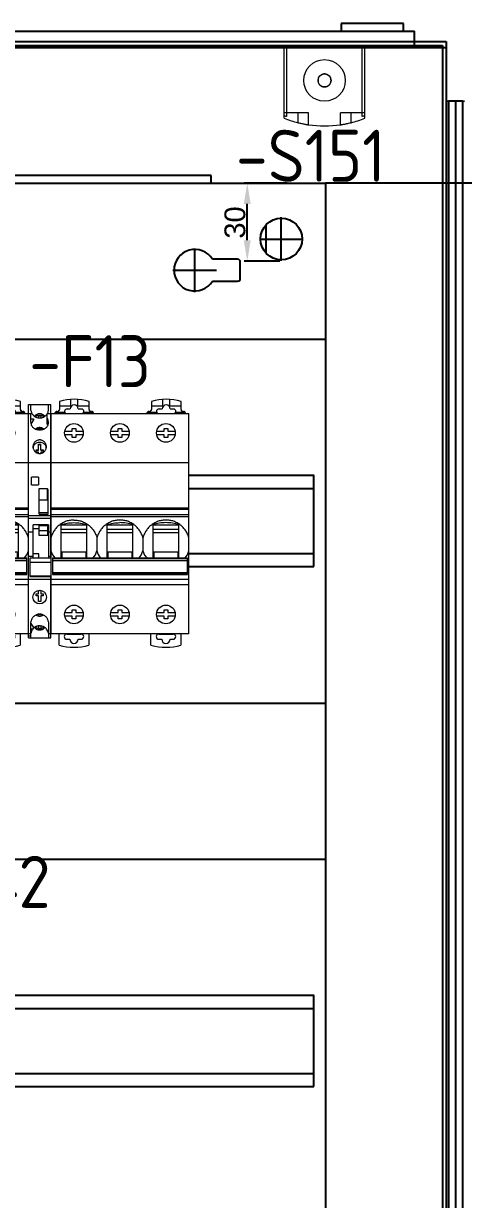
# Model space of a CAD drawing. Header units: millimetres. Extents: x 42151 to 59780, y 37376 to 44547.
# Drawn here: x 47636.3 to 47805.6, y 43553.8 to 44006.1 of the extents above; entities that cross this region are included whole.
import ezdxf
from ezdxf.enums import TextEntityAlignment as Align

# ---------------------------------------------------------------- set-up
doc = ezdxf.new("R2010")
doc.units = ezdxf.units.MM
doc.set_wipeout_variables(frame=1)
doc.layers.add('! NO PLOT !', color=7, linetype='Continuous', true_color=0xff75dd, plot=False)
doc.layers.add('000-PI-Oprema', color=30, linetype='Continuous', lineweight=5)
for name, color, linetype in [('000-PI-ORMAR', 2, 'Continuous'), ('000-PI_TEXT', 7, 'Continuous'), ('002-PI-Kabelska kanalica', 150, 'Continuous'), ('004-PI-DIN Šina', 3, 'Continuous'), ('SI-Ormari', 51, 'Continuous')]:
    doc.layers.add(name, color=color, linetype=linetype)
doc.styles.add('PI0', font='isocpeur.ttf', dxfattribs={"width": 0.9})
doc.styles.get("Standard").update_dxf_attribs({"font": 'arial.ttf'})
doc.dimstyles.new('ISO-25-lb', dxfattribs={"dimtxt": 8, "dimasz": 8, "dimexe": 1.25, "dimexo": 0.625, "dimtad": 1, "dimtxsty": 'Standard', "dimcen": 5, "dimadec": 0, "dimazin": 0, "dimtfac": 1, "dimtmove": 0, "dimatfit": 3, "dimfxl": 1, "dimarcsym": 0})

# ---------------------------------------------------------------- blocks, each defined once
blk = doc.blocks.new('2000x800_montazna ploca')
at = {"layer": '! NO PLOT !'}
for p, q in [((-3651.67, 1616.29), (-3651.67, 1633.09)), ((-3657.67, 1629.98), (-3657.67, 1619.4)), ((-3660.07, 1624.69), (-3643.27, 1624.69)), ((-3684.97, 1604.29), (-3684.97, 1621.09)), ((-3668.47, 1616.89), (-3678.16, 1616.89)), ((-3667.47, 1609.49), (-3667.47, 1615.89)), ((-3693.37, 1612.69), (-3676.57, 1612.69)), ((-3678.16, 1608.49), (-3668.47, 1608.49))]:
    blk.add_line(p, q, dxfattribs=at)
blk.add_circle((-3651.67, 1624.69), 8, dxfattribs=at)
for centre, radius, start, end in [((-3684.97, 1612.69), 8, 31.6682, 328.3318), ((-3668.47, 1615.89), 1, 0, 90), ((-3668.47, 1609.49), 1, 270, 0)]:
    blk.add_arc(centre, radius, start, end, dxfattribs=at)
at = {"layer": '000-PI-ORMAR'}
for p, q in [((-3678.67, 1649.19), (-4289.67, 1649.19)), ((-3678.67, 1646.19), (-3678.67, 1649.19)), ((-3678.67, 1646.19), (-3634.67, 1646.19)), ((-3634.67, 1646.19), (-3634.67, -243.81))]:
    blk.add_line(p, q, dxfattribs=at)
blk = doc.blocks.new('*U90')
at = {"layer": '002-PI-Kabelska kanalica'}
for p, q in [((80, -100), (80, 1630)), ((-20, -100), (80, -100))]:
    blk.add_line(p, q, dxfattribs=at)
blk = doc.blocks.new('*U137')
at = {"layer": '002-PI-Kabelska kanalica'}
for p, q in [((-20, 519), (40, 519)), ((-20, -100), (-20, 519)), ((40, -100), (40, 519))]:
    blk.add_line(p, q, dxfattribs=at)
blk = doc.blocks.new('*D100')
at = {"layer": '! NO PLOT !', "color": 0, "linetype": 'Continuous', "lineweight": -2, "ltscale": 0.25, "transparency": 16777216}
for p, q in [((47737.82, 43944.75), (47721.17, 43944.75)), ((47722.42, 43922.75), (47722.42, 43936.75)), ((47734.9, 43914.75), (47721.17, 43914.75))]:
    blk.add_line(p, q, dxfattribs=at)
at = {"layer": '! NO PLOT !', "color": 0, "ltscale": 0.25, "transparency": 16777216}
for points in [[(47721.08, 43936.75), (47723.75, 43936.75), (47722.42, 43944.75)], [(47721.08, 43922.75), (47723.75, 43922.75), (47722.42, 43914.75)]]:
    blk.add_solid(points, dxfattribs=at)
at = {"layer": 'Defpoints', "color": 0, "ltscale": 0.25, "transparency": 16777216}
for p in [(47722.42, 43944.75), (47738.44, 43944.75), (47735.53, 43914.75)]:
    blk.add_point(p, dxfattribs=at)
at = {"layer": '! NO PLOT !', "color": 0, "ltscale": 0.25, "transparency": 16777216, "insert": (47717.7, 43929.61), "char_height": 8, "attachment_point": 5, "rotation": 90}
blk.add_mtext('30', dxfattribs=at)
blk = doc.blocks.new('*U134')
at = {"layer": '004-PI-DIN Šina'}
blk.add_lwpolyline([(610, -17.5), (610, 17.5), (0, 17.5), (0, -17.5)], close=True, dxfattribs=at)
for points in [[(0, 12.5), (610, 12.5)], [(0, -12.5), (610, -12.5)]]:
    blk.add_lwpolyline(points, dxfattribs=at)
blk = doc.blocks.new('SZ 2500460')
at = {"layer": '000-PI-Oprema'}
for p, q in [((-15.5, -27.14), (-15.5, -0.1)), ((15.5, -0.1), (-15.5, -0.1)), ((-14.5, -25.1), (-14.5, -0.1)), ((14.5, -25.1), (14.5, -0.1)), ((15.5, -27.14), (15.5, -0.1)), ((-6.2, -25.1), (-15.5, -25.1)), ((-14.5, -26.45), (-14.5, -25.1)), ((-10.2, -28.84), (-10.2, -25.1)), ((-6.2, -29.64), (-6.2, -25.1)), ((15.5, -25.1), (6.2, -25.1)), ((6.2, -29.64), (6.2, -25.1)), ((10.2, -28.84), (10.2, -25.1)), ((14.5, -26.45), (14.5, -25.1))]:
    blk.add_line(p, q, dxfattribs=at)
for points in [[(0, -15.1), (0.22, -15.09), (0.43, -15.06), (0.65, -15.01), (0.86, -14.95), (1.06, -14.87), (1.25, -14.77), (1.43, -14.65), (1.61, -14.52), (1.77, -14.37), (1.92, -14.21), (2.05, -14.03), (2.17, -13.85), (2.27, -13.66), (2.35, -13.46), (2.41, -13.25), (2.46, -13.03), (2.49, -12.82), (2.5, -12.6), (2.49, -12.38), (2.46, -12.17), (2.41, -11.95), (2.35, -11.74), (2.27, -11.54), (2.17, -11.35), (2.05, -11.17), (1.92, -10.99), (1.77, -10.83), (1.61, -10.68), (1.43, -10.55), (1.25, -10.43), (1.06, -10.33), (0.86, -10.25), (0.65, -10.19), (0.43, -10.14), (0.22, -10.11), (0, -10.1), (-0.22, -10.11), (-0.43, -10.14), (-0.65, -10.19), (-0.86, -10.25), (-1.06, -10.33), (-1.25, -10.43), (-1.43, -10.55), (-1.61, -10.68), (-1.77, -10.83), (-1.92, -10.99), (-2.05, -11.17), (-2.17, -11.35), (-2.27, -11.54), (-2.35, -11.74), (-2.41, -11.95), (-2.46, -12.17), (-2.49, -12.38), (-2.5, -12.6), (-2.49, -12.82), (-2.46, -13.03), (-2.41, -13.25), (-2.35, -13.46), (-2.27, -13.66), (-2.17, -13.85), (-2.05, -14.03), (-1.92, -14.21), (-1.77, -14.37), (-1.61, -14.52), (-1.43, -14.65), (-1.25, -14.77), (-1.06, -14.87), (-0.86, -14.95), (-0.65, -15.01), (-0.43, -15.06), (-0.22, -15.09), (0, -15.1)], [(-15.5, -26.12), (-15.49, -26.12), (-15.45, -26.12), (-15.39, -26.14), (-15.31, -26.16), (-15.21, -26.19), (-15.09, -26.23), (-14.96, -26.28), (-14.81, -26.33), (-14.66, -26.39), (-14.5, -26.45)], [(14.5, -26.45), (14.67, -26.38), (14.85, -26.32), (15.01, -26.26), (15.15, -26.21), (15.27, -26.17), (15.38, -26.14), (15.44, -26.12), (15.49, -26.12), (15.5, -26.12)], [(-10.2, -28.84), (-9.87, -28.92), (-9.53, -29), (-9.19, -29.08), (-8.86, -29.15), (-8.55, -29.22), (-8.25, -29.28), (-7.95, -29.34), (-7.67, -29.39), (-7.42, -29.44), (-7.19, -29.48), (-6.97, -29.52), (-6.78, -29.55), (-6.62, -29.58), (-6.48, -29.6), (-6.37, -29.61), (-6.29, -29.63), (-6.22, -29.64), (-6.2, -29.64)], [(6.2, -29.64), (6.21, -29.64), (6.25, -29.63), (6.32, -29.62), (6.42, -29.61), (6.54, -29.59), (6.69, -29.56), (6.86, -29.54), (7.06, -29.5), (7.27, -29.47), (7.5, -29.42), (7.76, -29.38), (8.03, -29.32), (8.32, -29.27), (8.61, -29.21), (8.93, -29.14), (9.25, -29.07), (9.72, -28.96), (10.2, -28.84)]]:
    blk.add_lwpolyline(points, dxfattribs=at)
for radius in [8, 2.5]:
    blk.add_circle((0, -12.6), radius, dxfattribs=at)
for start, end in [(248.3431, 255.9448), (284.0552, 291.6569), (261.511, 278.489)]:
    blk.add_arc((0, 11.9), 42, start, end, dxfattribs=at)
blk = doc.blocks.new('A9A26909 - aux cont')
at = {"layer": '000-PI-Oprema'}
for p, q in [((46800.62, 46685.92), (46802.12, 46687.42)), ((46801.31, 46688.82), (46802.12, 46687.42)), ((46801.87, 46665.09), (46801.87, 46666.5)), ((46802.42, 46627.22), (46802.42, 46631.3)), ((46800.92, 46606.67), (46800.55, 46606.67)), ((46800.92, 46606.67), (46802.12, 46605.47)), ((46802.12, 46605.47), (46801.28, 46604.02))]:
    blk.add_line(p, q, dxfattribs=at)
blk.add_wipeout([(46789.37, 46692.32), (46798.07, 46692.32), (46798.07, 46602.52), (46789.37, 46602.52)]).dxf.layer = '! NO PLOT !'
for p, q in [((46789.37, 46602.52), (46789.37, 46692.32)), ((46789.37, 46692.32), (46798.07, 46692.32)), ((46790.37, 46690), (46790.37, 46692.32)), ((46797.07, 46690), (46797.07, 46692.32)), ((46798.07, 46633.1), (46798.07, 46692.32)), ((46789.37, 46688.82), (46790.37, 46688.82)), ((46790.37, 46685.48), (46790.37, 46688.82)), ((46790.37, 46686.82), (46791.32, 46686.82)), ((46791.32, 46686.82), (46791.32, 46686.32)), ((46793.32, 46687.18), (46793.32, 46688.06)), ((46793.32, 46688.06), (46794.12, 46688.06)), ((46793.32, 46687.93), (46794.12, 46687.93)), ((46794.12, 46688.06), (46794.12, 46687.18)), ((46796.57, 46684.89), (46796.57, 46688.82)), ((46796.57, 46688.82), (46801.31, 46688.82)), ((46798.07, 46686.92), (46800.12, 46686.92)), ((46800.21, 46685.92), (46800.12, 46686.92)), ((46791.32, 46686.32), (46790.44, 46684.94)), ((46793.32, 46682.47), (46793.32, 46682.73)), ((46793.32, 46682.73), (46794.12, 46682.73)), ((46793.32, 46682.6), (46794.12, 46682.6)), ((46794.12, 46682.73), (46794.12, 46682.47)), ((46800.21, 46685.92), (46800.62, 46685.92)), ((46792.36, 46674), (46792.36, 46674.78)), ((46792.36, 46674.78), (46793.32, 46674.78)), ((46792.36, 46674.71), (46793.32, 46674.71)), ((46793.32, 46674), (46792.36, 46674)), ((46793.32, 46674.71), (46793.32, 46676.99)), ((46793.32, 46676.99), (46794.12, 46676.99)), ((46793.32, 46676.92), (46794.12, 46676.92)), ((46793.32, 46673.53), (46793.32, 46674)), ((46794.12, 46674.71), (46794.12, 46676.99)), ((46794.12, 46674.78), (46795.08, 46674.78)), ((46794.12, 46674.71), (46795.08, 46674.71)), ((46794.12, 46674), (46794.12, 46673.53)), ((46795.08, 46674), (46794.12, 46674)), ((46795.08, 46674.78), (46795.08, 46674)), ((46789.37, 46669.92), (46798.07, 46669.92)), ((46798.07, 46671.6), (46799.07, 46671.6)), ((46799.07, 46668.45), (46799.07, 46671.6)), ((46790.57, 46661.37), (46790.57, 46664.37)), ((46793.32, 46664.37), (46790.57, 46664.37)), ((46793.32, 46664.37), (46793.32, 46661.37)), ((46798.07, 46668.45), (46799.07, 46668.45)), ((46798.07, 46666.5), (46801.87, 46666.5)), ((46801.87, 46665.23), (46798.07, 46665.23)), ((46801.87, 46665.13), (46798.07, 46665.13)), ((46798.07, 46665.09), (46801.87, 46665.09)), ((46790.57, 46661.37), (46793.32, 46661.37)), ((46793.47, 46650.09), (46793.47, 46659.93)), ((46793.47, 46659.93), (46796.77, 46659.93)), ((46796.77, 46655.5), (46796.77, 46659.93)), ((46796.77, 46655.5), (46793.47, 46655.5)), ((46796.97, 46659.55), (46796.77, 46659.55)), ((46796.77, 46659.2), (46796.97, 46659.2)), ((46796.97, 46650.09), (46796.97, 46659.55)), ((46798.07, 46649.41), (46789.37, 46649.41)), ((46789.37, 46648.61), (46798.07, 46648.61)), ((46796.97, 46650.54), (46793.47, 46650.54)), ((46793.47, 46650.09), (46796.97, 46650.09)), ((46791.27, 46643.15), (46789.37, 46643.15)), ((46791.27, 46633.1), (46791.27, 46645.93)), ((46797.07, 46645.93), (46791.27, 46645.93)), ((46793.38, 46644.47), (46791.27, 46644.47)), ((46793.38, 46645.75), (46793.38, 46642.03)), ((46793.38, 46645.75), (46796.87, 46645.75)), ((46793.38, 46643.8), (46796.87, 46643.8)), ((46793.38, 46642.03), (46796.87, 46642.03)), ((46796.87, 46642.03), (46796.87, 46645.75)), ((46796.87, 46644.47), (46797.07, 46644.47)), ((46797.07, 46645.93), (46797.07, 46633.1)), ((46798.07, 46643.15), (46797.07, 46643.15)), ((46791.27, 46633.82), (46789.37, 46633.82)), ((46798.12, 46633.1), (46789.87, 46633.1)), ((46789.87, 46633.1), (46789.87, 46626.17)), ((46793.37, 46634.87), (46791.27, 46634.87)), ((46793.37, 46633.1), (46793.37, 46634.87)), ((46798.07, 46633.82), (46797.07, 46633.82)), ((46798.12, 46626.17), (46798.12, 46633.1)), ((46789.87, 46631.57), (46798.12, 46631.57)), ((46802.42, 46631.3), (46798.12, 46631.3)), ((46798.12, 46631.01), (46802.42, 46631.01)), ((46802.42, 46629.66), (46798.12, 46629.66)), ((46802.42, 46629.23), (46798.12, 46629.23)), ((46798.12, 46628.32), (46802.42, 46628.32)), ((46798.07, 46624.92), (46789.37, 46624.92)), ((46789.87, 46626.36), (46798.12, 46626.36)), ((46789.87, 46626.17), (46798.12, 46626.17)), ((46798.07, 46602.52), (46798.07, 46626.17)), ((46802.42, 46627.22), (46798.12, 46627.22)), ((46792.36, 46619.49), (46793.32, 46619.49)), ((46792.36, 46618.71), (46792.36, 46619.49)), ((46793.32, 46619.49), (46793.32, 46620.75)), ((46793.59, 46620.75), (46793.84, 46620.75)), ((46794.12, 46620.75), (46794.12, 46619.49)), ((46794.12, 46619.49), (46795.08, 46619.49)), ((46795.08, 46619.49), (46795.08, 46618.71)), ((46793.32, 46618.71), (46792.36, 46618.71)), ((46793.32, 46616.54), (46793.32, 46618.71)), ((46794.12, 46616.54), (46793.32, 46616.54)), ((46795.08, 46618.71), (46794.12, 46618.71)), ((46794.12, 46618.71), (46794.12, 46616.54)), ((46793.32, 46611.37), (46793.32, 46611.54)), ((46794.12, 46611.54), (46794.12, 46611.37)), ((46790.37, 46602.52), (46790.37, 46608.61)), ((46790.37, 46608.02), (46791.32, 46606.52)), ((46790.37, 46606.02), (46791.32, 46606.02)), ((46791.32, 46606.02), (46791.32, 46606.52)), ((46793.32, 46607.05), (46793.32, 46606.04)), ((46794.12, 46606.04), (46793.32, 46606.04)), ((46794.12, 46607.05), (46794.12, 46606.04)), ((46797.07, 46608.61), (46797.07, 46602.52)), ((46800.12, 46605.92), (46798.07, 46605.92)), ((46800.12, 46605.92), (46800.55, 46606.67)), ((46790.37, 46604.02), (46789.37, 46604.02)), ((46789.37, 46603.32), (46790.37, 46603.32)), ((46789.37, 46602.52), (46798.07, 46602.52)), ((46801.28, 46604.02), (46797.07, 46604.02))]:
    blk.add_line(p, q, dxfattribs=at)
blk.add_circle((46793.72, 46618.17), 2.62, dxfattribs=at)
for centre, radius, start, end in [((46794.06, 46685.48), 3.01, 359.9708, 33.5105), ((46793.91, 46690.35), 3.18, 330.7117, 353.781), ((46793.72, 46680.27), 2.62, 89.9633, 117.0641), ((46793.72, 46680.27), 2.62, 63.3745, 90.0344), ((46793.93, 46683.2), 3.13, 23.7376, 32.6455), ((46795.7, 46683.76), 1.3, 29.3642, 32.9645), ((46793.67, 46675.18), 2.55, 161.3307, 170.1744), ((46793.76, 46675.18), 2.55, 9.8361, 18.6692), ((46793.72, 46613.96), 2.63, 254.9854, 261.2181), ((46793.72, 46614.1), 2.64, 261.2287, 278.7713), ((46793.72, 46613.96), 2.63, 278.7818, 284.9729), ((46793.64, 46603.81), 3.32, 130.6155, 135.9577), ((46793.72, 46608.65), 2.64, 261.2334, 278.7666)]:
    blk.add_arc(centre, radius, start, end, dxfattribs=at)
for points, knots in [([(46790.37, 46690), (46790.39, 46689.83), (46790.45, 46689.5), (46790.62, 46689.02), (46790.87, 46688.57), (46791.19, 46688.17), (46791.57, 46687.81), (46792.15, 46687.43), (46792.97, 46687.11), (46793.86, 46687.06), (46794.55, 46687.17), (46795.05, 46687.34), (46795.51, 46687.57), (46795.94, 46687.87), (46796.3, 46688.24), (46796.51, 46688.51), (46796.6, 46688.66)], [0, 0, 0, 0, 0.061267, 0.12277, 0.184478, 0.246496, 0.308854, 0.371537, 0.497345, 0.623707, 0.687029, 0.750194, 0.813118, 0.875745, 0.938042, 1, 1, 1, 1]), ([(46793.72, 46688.71), (46793.53, 46688.71), (46793.15, 46688.67), (46792.62, 46688.49), (46792.13, 46688.21), (46791.86, 46687.95), (46791.74, 46687.81)], [0, 0, 0, 0, 0.251742, 0.502786, 0.752283, 1, 1, 1, 1]), ([(46792.01, 46687.59), (46792.13, 46687.69), (46792.38, 46687.87), (46792.8, 46688.07), (46793.25, 46688.19), (46793.56, 46688.22), (46793.72, 46688.22)], [0, 0, 0, 0, 0.24831, 0.497953, 0.748823, 1, 1, 1, 1]), ([(46795.69, 46687.81), (46795.58, 46687.95), (46795.3, 46688.21), (46794.82, 46688.49), (46794.28, 46688.67), (46793.91, 46688.71), (46793.72, 46688.71)], [0, 0, 0, 0, 0.247717, 0.497214, 0.748258, 1, 1, 1, 1]), ([(46793.72, 46688.22), (46793.87, 46688.22), (46794.19, 46688.19), (46794.64, 46688.07), (46795.06, 46687.87), (46795.31, 46687.69), (46795.43, 46687.59)], [0, 0, 0, 0, 0.251177, 0.502047, 0.751689, 1, 1, 1, 1]), ([(46797.07, 46685.48), (46797.07, 46685.27), (46797.02, 46684.85), (46796.83, 46684.24), (46796.51, 46683.69), (46796.08, 46683.22), (46795.65, 46682.9), (46795.28, 46682.71), (46794.98, 46682.6), (46794.67, 46682.52), (46794.41, 46682.48), (46794.2, 46682.46), (46794.04, 46682.46), (46793.88, 46682.46), (46793.67, 46682.46), (46793.4, 46682.46), (46793.14, 46682.47), (46792.92, 46682.49), (46792.72, 46682.53), (46792.46, 46682.6), (46792.16, 46682.71), (46791.78, 46682.9), (46791.35, 46683.22), (46790.93, 46683.69), (46790.61, 46684.24), (46790.41, 46684.85), (46790.37, 46685.27), (46790.37, 46685.48)], [0, 0, 0, 0, 0.062239, 0.124539, 0.186917, 0.249374, 0.311903, 0.343231, 0.374572, 0.405921, 0.437282, 0.452956, 0.468633, 0.484316, 0.499993, 0.531346, 0.562708, 0.578385, 0.59407, 0.62543, 0.65677, 0.688099, 0.750626, 0.813083, 0.875461, 0.93776, 1, 1, 1, 1]), ([(46793.72, 46683.39), (46793.57, 46683.39), (46793.28, 46683.36), (46792.85, 46683.25), (46792.44, 46683.07), (46792.2, 46682.9), (46792.08, 46682.81)], [0, 0, 0, 0, 0.251043, 0.501872, 0.751555, 1, 1, 1, 1]), ([(46795.35, 46682.81), (46795.24, 46682.9), (46794.99, 46683.07), (46794.59, 46683.25), (46794.16, 46683.36), (46793.87, 46683.39), (46793.72, 46683.39)], [0, 0, 0, 0, 0.248445, 0.498129, 0.748958, 1, 1, 1, 1]), ([(46793.72, 46678.64), (46793.55, 46678.64), (46793.21, 46678.6), (46792.72, 46678.45), (46792.26, 46678.21), (46791.87, 46677.88), (46791.54, 46677.49), (46791.3, 46677.03), (46791.15, 46676.54), (46791.12, 46676.2), (46791.12, 46676.03)], [0, 0, 0, 0, 0.125037, 0.250179, 0.375174, 0.500181, 0.62516, 0.750049, 0.875089, 1, 1, 1, 1]), ([(46791.25, 46676), (46791.3, 46676.13), (46791.4, 46676.38), (46791.62, 46676.72), (46791.88, 46677.02), (46792.3, 46677.37), (46792.91, 46677.67), (46793.45, 46677.76), (46793.72, 46677.76)], [0, 0, 0, 0, 0.124605, 0.249361, 0.374321, 0.499471, 0.749491, 1, 1, 1, 1]), ([(46796.32, 46676.03), (46796.32, 46676.2), (46796.28, 46676.54), (46796.14, 46677.03), (46795.9, 46677.49), (46795.57, 46677.88), (46795.17, 46678.21), (46794.72, 46678.45), (46794.23, 46678.6), (46793.89, 46678.64), (46793.72, 46678.64)], [0, 0, 0, 0, 0.124913, 0.249952, 0.374836, 0.499813, 0.624821, 0.749815, 0.874961, 1, 1, 1, 1]), ([(46793.72, 46677.76), (46793.99, 46677.76), (46794.53, 46677.67), (46795.14, 46677.37), (46795.55, 46677.02), (46795.82, 46676.72), (46796.03, 46676.38), (46796.14, 46676.13), (46796.18, 46676)], [0, 0, 0, 0, 0.250508, 0.500529, 0.625679, 0.750639, 0.875395, 1, 1, 1, 1]), ([(46791.12, 46676.03), (46791.12, 46675.86), (46791.15, 46675.52), (46791.3, 46675.03), (46791.54, 46674.58), (46791.87, 46674.18), (46792.26, 46673.85), (46792.71, 46673.61), (46793.21, 46673.46), (46793.55, 46673.42), (46793.72, 46673.42)], [0, 0, 0, 0, 0.124887, 0.249938, 0.374855, 0.499869, 0.624898, 0.749889, 0.875005, 1, 1, 1, 1]), ([(46793.72, 46673.42), (46793.89, 46673.42), (46794.23, 46673.46), (46794.72, 46673.61), (46795.17, 46673.85), (46795.57, 46674.18), (46795.9, 46674.58), (46796.14, 46675.03), (46796.28, 46675.52), (46796.32, 46675.86), (46796.32, 46676.03)], [0, 0, 0, 0, 0.124992, 0.250104, 0.375095, 0.500124, 0.625139, 0.750062, 0.875114, 1, 1, 1, 1]), ([(46797.07, 46608.61), (46797.05, 46608.81), (46796.96, 46609.22), (46796.73, 46609.79), (46796.41, 46610.32), (46795.99, 46610.78), (46795.49, 46611.15), (46794.94, 46611.43), (46794.34, 46611.6), (46793.72, 46611.66), (46793.1, 46611.6), (46792.5, 46611.43), (46791.95, 46611.15), (46791.45, 46610.78), (46791.03, 46610.32), (46790.7, 46609.79), (46790.47, 46609.22), (46790.39, 46608.81), (46790.37, 46608.61)], [0, 0, 0, 0, 0.062297, 0.124705, 0.187122, 0.24962, 0.312174, 0.374747, 0.43738, 0.500007, 0.562633, 0.625266, 0.687839, 0.75039, 0.812886, 0.875302, 0.937705, 1, 1, 1, 1]), ([(46792.33, 46611.27), (46792.53, 46611.14), (46792.98, 46610.94), (46793.47, 46610.87), (46793.72, 46610.87)], [0, 0, 0, 0, 0.498652, 1, 1, 1, 1]), ([(46793.72, 46610.87), (46793.96, 46610.87), (46794.45, 46610.94), (46794.91, 46611.14), (46795.11, 46611.27)], [0, 0, 0, 0, 0.501358, 1, 1, 1, 1]), ([(46791.21, 46606.07), (46791.1, 46605.95), (46790.88, 46605.68), (46790.63, 46605.23), (46790.45, 46604.75), (46790.39, 46604.42), (46790.37, 46604.25)], [0, 0, 0, 0, 0.251614, 0.50196, 0.751464, 1, 1, 1, 1]), ([(46797.07, 46604.25), (46797.03, 46604.55), (46796.88, 46605.13), (46796.5, 46605.78), (46796.09, 46606.22), (46795.74, 46606.51), (46795.35, 46606.75), (46794.79, 46607.01), (46794.04, 46607.18), (46793.26, 46607.14), (46792.67, 46607), (46792.24, 46606.83), (46791.84, 46606.61), (46791.6, 46606.43), (46791.48, 46606.33)], [0, 0, 0, 0, 0.122362, 0.245523, 0.307672, 0.370114, 0.432835, 0.495802, 0.621978, 0.748367, 0.811585, 0.874633, 0.93745, 1, 1, 1, 1]), ([(46791.75, 46606.44), (46791.87, 46606.3), (46792.14, 46606.04), (46792.62, 46605.76), (46793.16, 46605.58), (46793.53, 46605.54), (46793.72, 46605.54)], [0, 0, 0, 0, 0.247738, 0.497241, 0.748278, 1, 1, 1, 1]), ([(46793.32, 46606.04), (46793.07, 46606.07), (46792.6, 46606.22), (46792.19, 46606.49), (46792, 46606.65)], [0, 0, 0, 0, 0.501935, 1, 1, 1, 1]), ([(46793.72, 46605.54), (46793.91, 46605.54), (46794.28, 46605.58), (46794.81, 46605.76), (46795.3, 46606.04), (46795.57, 46606.3), (46795.69, 46606.44)], [0, 0, 0, 0, 0.251722, 0.502759, 0.752262, 1, 1, 1, 1]), ([(46795.43, 46606.65), (46795.25, 46606.49), (46794.84, 46606.22), (46794.36, 46606.07), (46794.12, 46606.04)], [0, 0, 0, 0, 0.498065, 1, 1, 1, 1])]:
    blk.add_open_spline(points, degree=3, knots=knots, dxfattribs=at)
blk = doc.blocks.new('A9F94302 - 3P - 2A-C')
at = {"layer": '000-PI-Oprema'}
for p, q in [((46782.62, 46471.15), (46787.07, 46471.15)), ((46787.07, 46471.15), (46787.07, 46473.61)), ((46789.57, 46473.61), (46789.57, 46471.15)), ((46789.57, 46471.15), (46794.02, 46471.15)), ((46818.02, 46471.15), (46822.47, 46471.15)), ((46822.47, 46471.15), (46822.47, 46473.61)), ((46824.97, 46473.61), (46824.97, 46471.15)), ((46824.97, 46471.15), (46829.42, 46471.15))]:
    blk.add_line(p, q, dxfattribs=at)
for centre, radius, start, end in [((46788.35, 46454.3), 19.35, 72.9337, 107.1978), ((46823.75, 46454.3), 19.35, 72.9337, 107.1978), ((46788.22, 46400.25), 22, 254.849, 285.151), ((46823.62, 46400.25), 22, 254.849, 285.151)]:
    blk.add_arc(centre, radius, start, end, dxfattribs=at)
blk.add_wipeout([(46779.37, 46468.18), (46832.47, 46468.18), (46832.47, 46383.38), (46779.37, 46383.38)]).dxf.layer = '000-PI-Oprema'
for p, q in [((46782.62, 46472.78), (46782.62, 46469.71)), ((46785.57, 46469.91), (46786.77, 46469.91)), ((46789.87, 46469.91), (46791.07, 46469.91)), ((46794.02, 46469.71), (46794.02, 46472.8)), ((46818.02, 46472.78), (46818.02, 46469.71)), ((46820.97, 46469.91), (46822.17, 46469.91)), ((46825.27, 46469.91), (46826.47, 46469.91)), ((46829.42, 46469.71), (46829.42, 46472.8)), ((46779.37, 46468.18), (46779.37, 46383.38)), ((46779.37, 46468.18), (46832.47, 46468.18)), ((46781.41, 46468.68), (46784.6, 46468.68)), ((46781.62, 46468.94), (46781.62, 46468.71)), ((46784.57, 46468.91), (46784.57, 46468.91)), ((46792.05, 46468.68), (46795.24, 46468.68)), ((46795.02, 46468.94), (46795.02, 46468.71)), ((46816.81, 46468.68), (46820, 46468.68)), ((46817.02, 46468.94), (46817.02, 46468.71)), ((46819.97, 46468.91), (46819.97, 46468.91)), ((46827.45, 46468.68), (46830.64, 46468.68)), ((46830.42, 46468.94), (46830.42, 46468.71)), ((46832.47, 46383.38), (46832.47, 46468.18)), ((46784.69, 46461.4), (46787.52, 46461.4)), ((46787.52, 46461.4), (46787.52, 46462.42)), ((46787.52, 46462.42), (46788.92, 46462.42)), ((46788.92, 46462.42), (46788.92, 46461.4)), ((46788.92, 46461.4), (46791.76, 46461.4)), ((46802.39, 46461.4), (46805.22, 46461.4)), ((46805.22, 46461.4), (46805.22, 46462.42)), ((46805.22, 46462.42), (46806.62, 46462.42)), ((46806.62, 46462.42), (46806.62, 46461.4)), ((46806.62, 46461.4), (46809.46, 46461.4)), ((46820.09, 46461.4), (46822.92, 46461.4)), ((46822.92, 46461.4), (46822.92, 46462.42)), ((46822.92, 46462.42), (46824.32, 46462.42)), ((46824.32, 46462.42), (46824.32, 46461.4)), ((46824.32, 46461.4), (46827.16, 46461.4)), ((46787.52, 46460), (46784.69, 46460)), ((46787.52, 46458.98), (46787.52, 46460)), ((46788.92, 46458.98), (46787.52, 46458.98)), ((46788.92, 46460), (46788.92, 46458.98)), ((46791.76, 46460), (46788.92, 46460)), ((46805.22, 46460), (46802.39, 46460)), ((46805.22, 46458.98), (46805.22, 46460)), ((46806.62, 46458.98), (46805.22, 46458.98)), ((46806.62, 46460), (46806.62, 46458.98)), ((46809.46, 46460), (46806.62, 46460)), ((46822.92, 46460), (46820.09, 46460)), ((46822.92, 46458.98), (46822.92, 46460)), ((46824.32, 46458.98), (46822.92, 46458.98)), ((46824.32, 46460), (46824.32, 46458.98)), ((46827.16, 46460), (46824.32, 46460)), ((46779.37, 46449.28), (46832.47, 46449.28)), ((46832.47, 46431.78), (46779.37, 46431.78)), ((46779.37, 46431.38), (46832.47, 46431.38)), ((46779.37, 46429.28), (46832.47, 46429.28)), ((46779.37, 46428.49), (46832.47, 46428.49)), ((46783.22, 46425.42), (46783.22, 46412.61)), ((46793.22, 46425.28), (46783.22, 46425.28)), ((46793.22, 46412.61), (46793.22, 46425.42)), ((46800.92, 46425.42), (46800.92, 46412.61)), ((46810.92, 46425.28), (46800.92, 46425.28)), ((46810.92, 46412.61), (46810.92, 46425.42)), ((46818.62, 46425.42), (46818.62, 46412.61)), ((46828.62, 46425.28), (46818.62, 46425.28)), ((46828.62, 46412.61), (46828.62, 46425.42)), ((46783.22, 46423.71), (46793.22, 46423.71)), ((46793.22, 46422.27), (46783.22, 46422.27)), ((46797.07, 46420.36), (46797.07, 46415.36)), ((46800.92, 46423.71), (46810.92, 46423.71)), ((46810.92, 46422.27), (46800.92, 46422.27)), ((46814.77, 46420.36), (46814.77, 46415.36)), ((46818.62, 46423.71), (46828.62, 46423.71)), ((46828.62, 46422.27), (46818.62, 46422.27)), ((46779.92, 46412.61), (46779.92, 46406.24)), ((46779.92, 46412.61), (46831.92, 46412.61)), ((46831.92, 46412.26), (46779.92, 46412.26)), ((46779.92, 46411.68), (46831.92, 46411.68)), ((46783.57, 46412.69), (46783.22, 46412.69)), ((46783.57, 46414.86), (46783.57, 46412.61)), ((46792.87, 46414.86), (46783.57, 46414.86)), ((46792.87, 46412.61), (46792.87, 46414.86)), ((46793.22, 46412.69), (46792.87, 46412.69)), ((46801.27, 46412.69), (46800.92, 46412.69)), ((46810.57, 46414.86), (46801.27, 46414.86)), ((46801.27, 46414.86), (46801.27, 46412.61)), ((46810.57, 46412.61), (46810.57, 46414.86)), ((46810.92, 46412.69), (46810.57, 46412.69)), ((46818.97, 46412.69), (46818.62, 46412.69)), ((46828.27, 46414.86), (46818.97, 46414.86)), ((46818.97, 46414.86), (46818.97, 46412.61)), ((46828.27, 46412.61), (46828.27, 46414.86)), ((46828.62, 46412.69), (46828.27, 46412.69)), ((46831.92, 46406.24), (46831.92, 46412.61)), ((46779.92, 46407.03), (46831.92, 46407.03)), ((46831.92, 46406.42), (46779.92, 46406.42)), ((46832.47, 46404.29), (46779.37, 46404.29)), ((46832.47, 46402.27), (46779.37, 46402.27)), ((46779.92, 46406.24), (46831.92, 46406.24)), ((46784.69, 46391.58), (46787.52, 46391.58)), ((46787.52, 46390.18), (46784.69, 46390.18)), ((46787.52, 46392.6), (46788.92, 46392.6)), ((46787.52, 46391.58), (46787.52, 46392.6)), ((46787.52, 46389.16), (46787.52, 46390.18)), ((46788.92, 46389.16), (46787.52, 46389.16)), ((46788.92, 46392.6), (46788.92, 46391.58)), ((46788.92, 46391.58), (46791.76, 46391.58)), ((46791.76, 46390.18), (46788.92, 46390.18)), ((46788.92, 46390.18), (46788.92, 46389.16)), ((46802.39, 46391.58), (46805.22, 46391.58)), ((46805.22, 46390.18), (46802.39, 46390.18)), ((46805.22, 46392.6), (46806.62, 46392.6)), ((46805.22, 46391.58), (46805.22, 46392.6)), ((46805.22, 46389.16), (46805.22, 46390.18)), ((46806.62, 46389.16), (46805.22, 46389.16)), ((46806.62, 46392.6), (46806.62, 46391.58)), ((46806.62, 46391.58), (46809.46, 46391.58)), ((46809.46, 46390.18), (46806.62, 46390.18)), ((46806.62, 46390.18), (46806.62, 46389.16)), ((46820.09, 46391.58), (46822.92, 46391.58)), ((46822.92, 46390.18), (46820.09, 46390.18)), ((46822.92, 46392.6), (46824.32, 46392.6)), ((46822.92, 46391.58), (46822.92, 46392.6)), ((46822.92, 46389.16), (46822.92, 46390.18)), ((46824.32, 46389.16), (46822.92, 46389.16)), ((46824.32, 46392.6), (46824.32, 46391.58)), ((46824.32, 46391.58), (46827.16, 46391.58)), ((46827.16, 46390.18), (46824.32, 46390.18)), ((46824.32, 46390.18), (46824.32, 46389.16)), ((46832.47, 46383.38), (46779.37, 46383.38)), ((46782.47, 46379.01), (46782.47, 46383.38)), ((46785.47, 46383.35), (46790.97, 46383.35)), ((46785.47, 46381.35), (46786.62, 46381.35)), ((46789.82, 46381.35), (46790.97, 46381.35)), ((46793.97, 46383.38), (46793.97, 46379.01)), ((46817.87, 46379.01), (46817.87, 46383.38)), ((46820.87, 46383.35), (46826.37, 46383.35)), ((46820.87, 46381.35), (46822.02, 46381.35)), ((46825.22, 46381.35), (46826.37, 46381.35)), ((46829.37, 46383.38), (46829.37, 46379.01))]:
    blk.add_line(p, q, dxfattribs=at)
for points in [[(46779.37, 46415.36), (46779.97, 46413.77), (46780.82, 46412.61)], [(46795.63, 46412.61), (46796.5, 46413.81), (46797.07, 46415.36)], [(46813.33, 46412.61), (46814.15, 46413.72), (46814.77, 46415.36)], [(46814.77, 46415.36), (46815.4, 46413.71), (46816.22, 46412.61)], [(46831.03, 46412.61), (46831.9, 46413.81), (46832.47, 46415.36)]]:
    blk.add_lwpolyline(points, dxfattribs=at)
for centre in [(46788.22, 46460.7), (46805.92, 46460.7), (46823.62, 46460.7), (46788.22, 46390.88), (46805.92, 46390.88), (46823.62, 46390.88)]:
    blk.add_circle(centre, 3.6, dxfattribs=at)
for centre, radius, start, end in [((46781.63, 46469.94), 0.999, 269.9479, 347.6091), ((46795.02, 46469.94), 0.999, 192.3727, 270.052), ((46817.03, 46469.94), 0.999, 269.9479, 347.6091), ((46830.42, 46469.94), 0.999, 192.3727, 270.052), ((46781.62, 46468.14), 0.799, 89.9343, 176.8979), ((46781.62, 46467.91), 0.799, 90.0378, 158.9272), ((46785.58, 46468.91), 1.01, 180.038, 193.2685), ((46785.57, 46469.14), 0.999, 192.6096, 262.4851), ((46785.57, 46468.91), 0.997, 193.3561, 228.0482), ((46791.08, 46469.14), 0.999, 277.5157, 347.359), ((46791.08, 46468.91), 0.997, 311.9518, 346.6439), ((46791.07, 46468.91), 1.01, 346.7323, 359.9639), ((46795.03, 46468.14), 0.799, 3.1021, 90.0657), ((46795.03, 46467.91), 0.799, 21.0729, 89.9778), ((46817.02, 46468.14), 0.799, 89.9343, 176.8979), ((46817.02, 46467.91), 0.799, 90.0378, 158.9272), ((46820.98, 46468.91), 1.01, 180.038, 193.2685), ((46820.97, 46469.14), 0.999, 192.6096, 262.4851), ((46820.97, 46468.91), 0.997, 193.3561, 228.0482), ((46826.48, 46469.14), 0.999, 277.5157, 347.359), ((46826.48, 46468.91), 0.997, 311.9518, 346.6439), ((46826.47, 46468.91), 1.01, 346.7323, 359.9639), ((46830.43, 46468.14), 0.799, 3.1021, 90.0657), ((46830.43, 46467.91), 0.799, 21.0729, 89.9778), ((46806.08, 46417.83), 9.34, 195.3323, 214.0548), ((46785.47, 46382.35), 1, 90, 270), ((46788.22, 46381.35), 1.6, 180, 0), ((46790.97, 46382.35), 1, 270, 90), ((46820.87, 46382.35), 1, 90, 270), ((46823.62, 46381.35), 1.6, 180, 0), ((46826.37, 46382.35), 1, 270, 90)]:
    blk.add_arc(centre, radius, start, end, dxfattribs=at)
for centre in [(46788.32, 46469.91), (46823.72, 46469.91)]:
    blk.add_ellipse(centre, major_axis=(0, 1.55), ratio=0.997493, start_param=-1.570796, end_param=1.570796, dxfattribs=at)
for points, knots in [([(46781.62, 46468.71), (46781.75, 46468.71), (46782.02, 46468.76), (46782.35, 46468.99), (46782.57, 46469.32), (46782.62, 46469.58), (46782.62, 46469.71)], [0, 0, 0, 0, 0.250021, 0.499974, 0.749936, 1, 1, 1, 1]), ([(46785.57, 46469.91), (46785.44, 46469.91), (46785.18, 46469.86), (46784.85, 46469.64), (46784.63, 46469.3), (46784.57, 46469.04), (46784.57, 46468.91)], [0, 0, 0, 0, 0.250033, 0.499987, 0.74996, 1, 1, 1, 1]), ([(46792.07, 46468.91), (46792.07, 46469.04), (46792.02, 46469.3), (46791.8, 46469.64), (46791.47, 46469.86), (46791.21, 46469.91), (46791.08, 46469.91)], [0, 0, 0, 0, 0.250039, 0.500012, 0.749967, 1, 1, 1, 1]), ([(46794.02, 46469.71), (46794.02, 46469.58), (46794.08, 46469.32), (46794.3, 46468.99), (46794.63, 46468.76), (46794.89, 46468.71), (46795.02, 46468.71)], [0, 0, 0, 0, 0.250052, 0.500016, 0.749972, 1, 1, 1, 1]), ([(46817.02, 46468.71), (46817.15, 46468.71), (46817.42, 46468.76), (46817.75, 46468.99), (46817.97, 46469.32), (46818.02, 46469.58), (46818.02, 46469.71)], [0, 0, 0, 0, 0.250021, 0.499974, 0.749936, 1, 1, 1, 1]), ([(46820.97, 46469.91), (46820.84, 46469.91), (46820.58, 46469.86), (46820.25, 46469.64), (46820.03, 46469.3), (46819.97, 46469.04), (46819.97, 46468.91)], [0, 0, 0, 0, 0.250033, 0.499987, 0.74996, 1, 1, 1, 1]), ([(46827.47, 46468.91), (46827.47, 46469.04), (46827.42, 46469.3), (46827.2, 46469.64), (46826.87, 46469.86), (46826.61, 46469.91), (46826.48, 46469.91)], [0, 0, 0, 0, 0.250039, 0.500012, 0.749967, 1, 1, 1, 1]), ([(46829.42, 46469.71), (46829.42, 46469.58), (46829.48, 46469.32), (46829.7, 46468.99), (46830.03, 46468.76), (46830.29, 46468.71), (46830.42, 46468.71)], [0, 0, 0, 0, 0.250052, 0.500016, 0.749972, 1, 1, 1, 1]), ([(46788.22, 46427.2), (46787.72, 46427.2), (46786.72, 46427.12), (46785.26, 46426.75), (46783.88, 46426.14), (46782.62, 46425.31), (46781.51, 46424.29), (46780.58, 46423.11), (46779.85, 46421.79), (46779.51, 46420.84), (46779.37, 46420.36)], [0, 0, 0, 0, 0.125045, 0.250107, 0.375146, 0.500181, 0.625201, 0.75018, 0.875134, 1, 1, 1, 1]), ([(46783.22, 46425.42), (46784.01, 46425.68), (46785.67, 46426.07), (46787.36, 46426.19), (46788.22, 46426.19)], [0, 0, 0, 0, 0.490854, 1, 1, 1, 1]), ([(46788.22, 46427.2), (46788.72, 46427.2), (46789.73, 46427.12), (46791.19, 46426.75), (46792.57, 46426.14), (46793.83, 46425.31), (46794.94, 46424.29), (46795.87, 46423.11), (46796.6, 46421.79), (46796.94, 46420.84), (46797.07, 46420.36)], [0, 0, 0, 0, 0.125047, 0.250114, 0.375155, 0.500192, 0.625212, 0.750191, 0.875139, 1, 1, 1, 1]), ([(46788.22, 46426.19), (46789.09, 46426.19), (46790.78, 46426.07), (46792.44, 46425.68), (46793.22, 46425.42)], [0, 0, 0, 0, 0.509146, 1, 1, 1, 1]), ([(46805.92, 46427.2), (46805.42, 46427.2), (46804.42, 46427.12), (46802.96, 46426.75), (46801.58, 46426.14), (46800.32, 46425.31), (46799.21, 46424.29), (46798.28, 46423.11), (46797.55, 46421.79), (46797.21, 46420.84), (46797.07, 46420.36)], [0, 0, 0, 0, 0.125044, 0.250108, 0.375147, 0.50018, 0.625201, 0.750182, 0.875137, 1, 1, 1, 1]), ([(46800.92, 46425.42), (46801.71, 46425.68), (46803.37, 46426.07), (46805.06, 46426.19), (46805.92, 46426.19)], [0, 0, 0, 0, 0.490854, 1, 1, 1, 1]), ([(46814.77, 46420.36), (46814.64, 46420.84), (46814.3, 46421.79), (46813.57, 46423.11), (46812.64, 46424.29), (46811.53, 46425.31), (46810.27, 46426.14), (46808.89, 46426.75), (46807.43, 46427.12), (46806.42, 46427.2), (46805.92, 46427.2)], [0, 0, 0, 0, 0.124855, 0.249803, 0.374788, 0.49981, 0.624847, 0.749877, 0.874946, 1, 1, 1, 1]), ([(46810.92, 46425.42), (46810.14, 46425.68), (46808.48, 46426.07), (46806.79, 46426.19), (46805.92, 46426.19)], [0, 0, 0, 0, 0.490893, 1, 1, 1, 1]), ([(46823.62, 46427.2), (46823.12, 46427.2), (46822.12, 46427.12), (46820.66, 46426.75), (46819.28, 46426.14), (46818.02, 46425.31), (46816.91, 46424.29), (46815.98, 46423.11), (46815.25, 46421.79), (46814.91, 46420.84), (46814.77, 46420.36)], [0, 0, 0, 0, 0.125043, 0.250107, 0.375146, 0.50018, 0.625201, 0.750181, 0.875137, 1, 1, 1, 1]), ([(46823.62, 46426.19), (46822.76, 46426.19), (46821.07, 46426.07), (46819.41, 46425.68), (46818.62, 46425.42)], [0, 0, 0, 0, 0.509107, 1, 1, 1, 1]), ([(46832.47, 46420.36), (46832.34, 46420.84), (46832, 46421.79), (46831.27, 46423.11), (46830.34, 46424.29), (46829.23, 46425.31), (46827.97, 46426.14), (46826.59, 46426.75), (46825.13, 46427.12), (46824.12, 46427.2), (46823.62, 46427.2)], [0, 0, 0, 0, 0.124856, 0.249807, 0.37479, 0.499814, 0.624849, 0.74988, 0.874946, 1, 1, 1, 1]), ([(46828.62, 46425.42), (46827.84, 46425.68), (46826.18, 46426.07), (46824.49, 46426.19), (46823.62, 46426.19)], [0, 0, 0, 0, 0.490893, 1, 1, 1, 1])]:
    blk.add_open_spline(points, degree=3, knots=knots, dxfattribs=at)

msp = doc.modelspace()

# ---------------------------------------------------------------- linework, layer by layer
at = {"layer": '000-PI-ORMAR'}
for p, q in [((47782.526, 44006.147), (47758.526, 44006.147)), ((47758.526, 44006.147), (47758.526, 44003.247)), ((47782.526, 44003.247), (47782.526, 44006.147)), ((47019.276, 44003.247), (47786.776, 44003.247)), ((47786.776, 43996.747), (47786.776, 44003.247)), ((47799.038, 43996.747), (47007.038, 43996.747)), ((47019.276, 43999.247), (47786.776, 43999.247)), ((47019.276, 43997.747), (47786.776, 43997.747)), ((47786.776, 43999.247), (47799.026, 43999.247)), ((47786.776, 43997.747), (47797.526, 43997.747)), ((47797.526, 43997.747), (47797.526, 43996.747)), ((47797.526, 43996.747), (47797.526, 42012.247)), ((47799.026, 43999.247), (47799.026, 43996.747)), ((47799.026, 43996.747), (47799.026, 42012.247)), ((47799.038, 42012.247), (47799.038, 43996.747)), ((47799.807, 43976.247), (47799.038, 43976.111)), ((47802.526, 43976.247), (47799.807, 43976.247)), ((47799.807, 43976.247), (47799.807, 42025.247)), ((47802.526, 43976.247), (47802.526, 42025.247)), ((47802.526, 43976.247), (47802.526, 42025.247)), ((47805.245, 43976.247), (47802.526, 43976.247)), ((47806.038, 43976.107), (47805.245, 43976.247)), ((47805.245, 43976.247), (47805.245, 42025.247))]:
    msp.add_line(p, q, dxfattribs=at)

# ---------------------------------------------------------------- block references
for name, p in [('2000x800_montazna ploca', (51387.195, 42298.559)), ('*U134', (47138.026, 43814.747)), ('*U134', (47138.026, 43614.747))]:
    msp.add_blockref(name, p)
at = {"layer": '000-PI-Oprema'}
msp.add_blockref('SZ 2500460', (47752.151, 43996.847), dxfattribs=at)
at = {"layer": 'SI-Ormari'}
for name, p, rotation in [('*U137', (47233.526, 43924.747), 270), ('*U90', (47832.526, 43844.747), 180), ('*U137', (47233.526, 43724.747), 270)]:
    msp.add_blockref(name, p, dxfattribs=dict(at, rotation=rotation))

# ---------------------------------------------------------------- texts
at = {"insert": (47718.047, 43965.282), "char_height": 20, "width": 16.78721, "attachment_point": 1, "style": 'PI0'}
msp.add_mtext('-S151', dxfattribs=at)
at = {"layer": '000-PI_TEXT', "style": 'PI0', "width": 0.9}
for s, p in [('-F13', (47661.894, 43876.264)), ('-F40...-F42', (47587.736, 43676.016))]:
    msp.add_text(s, height=20, dxfattribs=at).set_placement(p, align=Align.MIDDLE)

# ---------------------------------------------------------------- dimensions: what is measured, and where the dimension line sits
at = {"layer": '! NO PLOT !', "ltscale": 0.25}
dim = msp.add_linear_dim(base=(47722.416, 43944.747), p1=(47735.526, 43914.747), p2=(47738.443, 43944.747), angle=90, dimstyle='ISO-25-lb', dxfattribs=at)
dim.commit()
dim.dimension.update_dxf_attribs({"geometry": '*D100', "text_midpoint": (47722.416, 43929.609), "dimtype": 160})

# ---------------------------------------------------------------- next in the draw order: block references
at = {"layer": '000-PI-Oprema'}
msp.add_blockref('A9A26909 - aux cont', (848.808, -2832.675), dxfattribs=at)

# ---------------------------------------------------------------- next in the draw order: block references
for p in [(805.701, -2612.038), (867.501, -2612.038)]:
    msp.add_blockref('A9F94302 - 3P - 2A-C', p, dxfattribs=at)

doc.saveas('drawing.dxf')
